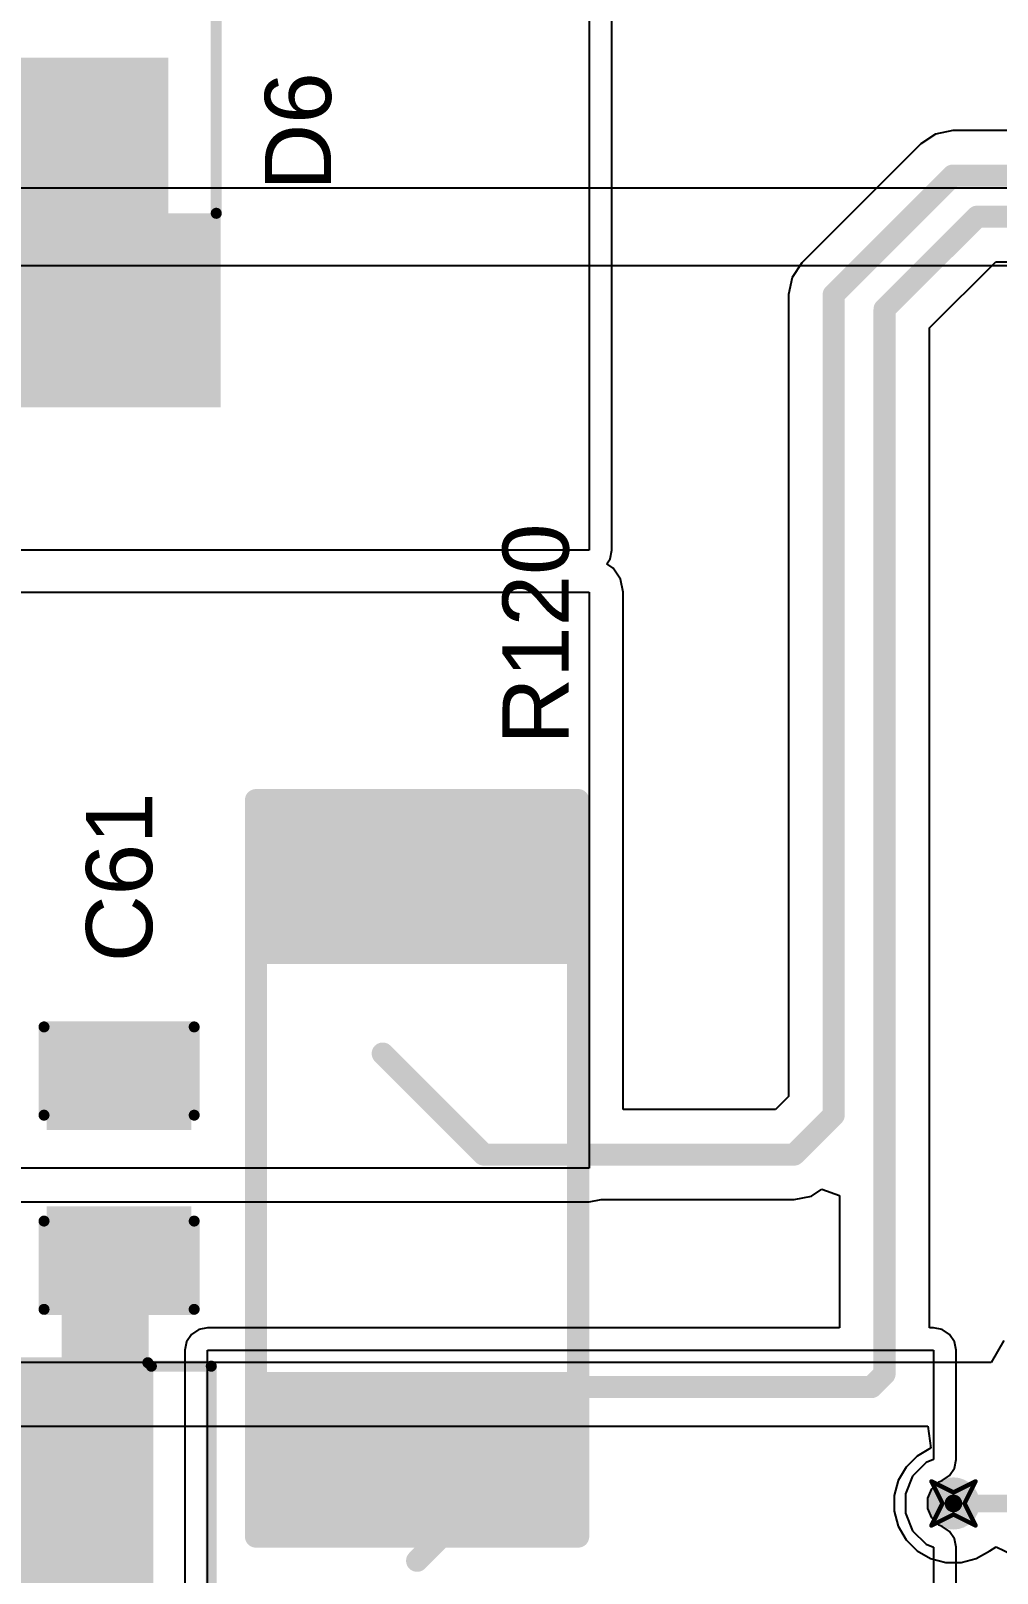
# Model space of a CAD drawing. Header units: inches. Extents: x -36 to 349, y -11 to 240.
# Drawn here: x 142.91 to 154.03, y 5.37 to 23.12 of the extents above; entities that cross this region are included whole.
import ezdxf

# ---------------------------------------------------------------- set-up
doc = ezdxf.new("R2010")
doc.units = ezdxf.units.IN
for name, color, linetype in [('Bottom Layer', 5, 'Continuous'), ('Drill Drawing', 1, 'Continuous'), ('Layer 1', 16, 'Continuous'), ('Layer 2', 76, 'Continuous'), ('Top Layer', 1, 'Continuous'), ('Top Overlay', 2, 'Continuous'), ('Top Paste', 8, 'Continuous'), ('Top Solder', 216, 'Continuous'), ('Via Holes', 16, 'Continuous')]:
    doc.layers.add(name, color=color, linetype=linetype)
doc.styles.add('Arial', font='', dxfattribs={"height": 0.2})
doc.styles.get('Arial').set_extended_font_data('Arial')

# ---------------------------------------------------------------- blocks, each defined once
blk = doc.blocks.new('R___2512_64')
at = {"layer": 'Top Layer'}
for points in [[(-4.05, 1.7), (-2.45, 1.7), (-2.45, -1.7), (-4.05, -1.7)], [(2.45, 1.7), (4.05, 1.7), (4.05, -1.7), (2.45, -1.7)]]:
    blk.add_hatch(color=1, dxfattribs=at).paths.add_polyline_path(points)
at = {"layer": 'Top Paste'}
for points in [[(-4.05, 1.7), (-2.45, 1.7), (-2.45, -1.7), (-4.05, -1.7)], [(2.45, 1.7), (4.05, 1.7), (4.05, -1.7), (2.45, -1.7)]]:
    blk.add_hatch(color=8, dxfattribs=at).paths.add_polyline_path(points)
at = {"layer": 'Top Solder'}
for points in [[(-4.152, 1.802), (-2.348, 1.802), (-2.348, -1.802), (-4.152, -1.802)], [(2.348, 1.802), (4.152, 1.802), (4.152, -1.802), (2.348, -1.802)]]:
    blk.add_hatch(color=216, dxfattribs=at).paths.add_polyline_path(points)
at = {"layer": 'Top Overlay'}
for points in [[(-4.242, 1.854, 0.254, 0.254, 0), (-4.242, -1.854, 0.254, 0.254, 0)], [(-4.242, 1.854, 0.254, 0.254, 0), (4.237, 1.854, 0.254, 0.254, 0)], [(4.237, 1.854, 0.254, 0.254, 0), (4.237, -1.854, 0.254, 0.254, 0)], [(-4.242, -1.854, 0.254, 0.254, 0), (4.237, -1.854, 0.254, 0.254, 0)]]:
    blk.add_lwpolyline(points, format="xyseb", dxfattribs=at)
for points in [[(-4.305, 1.854, 0.127, 0.127, 1), (-4.178, 1.854, 0.127, 0.127, 1)], [(-4.305, 1.854, 0.127, 0.127, 1), (-4.178, 1.854, 0.127, 0.127, 1)], [(4.173, 1.854, 0.127, 0.127, 1), (4.3, 1.854, 0.127, 0.127, 1)], [(4.173, 1.854, 0.127, 0.127, 1), (4.3, 1.854, 0.127, 0.127, 1)], [(-4.305, -1.854, 0.127, 0.127, 1), (-4.178, -1.854, 0.127, 0.127, 1)], [(-4.305, -1.854, 0.127, 0.127, 1), (-4.178, -1.854, 0.127, 0.127, 1)], [(4.173, -1.854, 0.127, 0.127, 1), (4.3, -1.854, 0.127, 0.127, 1)], [(4.173, -1.854, 0.127, 0.127, 1), (4.3, -1.854, 0.127, 0.127, 1)]]:
    blk.add_lwpolyline(points, format="xyseb", close=True, dxfattribs=at)
blk = doc.blocks.new('SMB__132')
at = {"layer": 'Top Layer'}
for points in [[(-3.7, -1.2), (-3.7, 1.2), (-0.9, 1.2), (-0.9, -1.2)], [(0.9, -1.2), (0.9, 1.2), (3.7, 1.2), (3.7, -1.2)]]:
    blk.add_hatch(color=1, dxfattribs=at).paths.add_polyline_path(points)
at = {"layer": 'Top Overlay'}
for points in [[(2.591, 1.245), (4.826, 1.245), (4.826, 1.905), (2.591, 1.905)], [(3.734, -1.651), (4.826, -1.651), (4.826, 1.346), (3.734, 1.346)], [(2.591, -1.905), (4.826, -1.905), (4.826, -1.245), (2.591, -1.245)]]:
    blk.add_hatch(color=2, dxfattribs=at).paths.add_polyline_path(points)
at = {"layer": 'Top Paste'}
for points in [[(-3.7, -1.2), (-3.7, 1.2), (-0.9, 1.2), (-0.9, -1.2)], [(0.9, -1.2), (0.9, 1.2), (3.7, 1.2), (3.7, -1.2)]]:
    blk.add_hatch(color=8, dxfattribs=at).paths.add_polyline_path(points)
at = {"layer": 'Top Solder'}
for points in [[(-3.802, -1.302), (-3.802, 1.302), (-0.798, 1.302), (-0.798, -1.302)], [(0.798, -1.302), (0.798, 1.302), (3.802, 1.302), (3.802, -1.302)]]:
    blk.add_hatch(color=216, dxfattribs=at).paths.add_polyline_path(points)
at = {"layer": 'Top Overlay'}
for points in [[(-2.21, 1.397, 0.127, 0.127, 0), (-2.21, 1.854, 0.127, 0.127, 0)], [(2.591, 1.854, 0.127, 0.127, 0), (-2.21, 1.854, 0.127, 0.127, 0)], [(-2.21, -1.854, 0.127, 0.127, 0), (-2.21, -1.397, 0.127, 0.127, 0)], [(2.591, -1.854, 0.127, 0.127, 0), (-2.21, -1.854, 0.127, 0.127, 0)]]:
    blk.add_lwpolyline(points, format="xyseb", dxfattribs=at)
for points in [[(-2.242, 1.854, 0.0635, 0.0635, 1), (-2.178, 1.854, 0.0635, 0.0635, 1)], [(-2.242, 1.854, 0.0635, 0.0635, 1), (-2.178, 1.854, 0.0635, 0.0635, 1)], [(2.559, 1.854, 0.0635, 0.0635, 1), (2.623, 1.854, 0.0635, 0.0635, 1)], [(-2.242, 1.397, 0.0635, 0.0635, 1), (-2.178, 1.397, 0.0635, 0.0635, 1)], [(-2.242, -1.397, 0.0635, 0.0635, 1), (-2.178, -1.397, 0.0635, 0.0635, 1)], [(-2.242, -1.854, 0.0635, 0.0635, 1), (-2.178, -1.854, 0.0635, 0.0635, 1)], [(-2.242, -1.854, 0.0635, 0.0635, 1), (-2.178, -1.854, 0.0635, 0.0635, 1)], [(2.559, -1.854, 0.0635, 0.0635, 1), (2.623, -1.854, 0.0635, 0.0635, 1)]]:
    blk.add_lwpolyline(points, format="xyseb", close=True, dxfattribs=at)
blk = doc.blocks.new('DB135_10_16_2P_GN_P_346')
at = {"layer": 'Top Overlay'}
for points in [[(-10.89, 7.38, 0.127, 0.127, 0), (-10.89, -11.28, 0.127, 0.127, 0)], [(-10.16, 7.38, 0.127, 0.127, 0), (-10.16, -11.32, 0.127, 0.127, 0)], [(-10.2, -11.28, 0.127, 0.127, 0), (-10.89, -11.28, 0.127, 0.127, 0)], [(10.16, -11.32, 0.127, 0.127, 0), (-10.16, -11.32, 0.127, 0.127, 0)]]:
    blk.add_lwpolyline(points, format="xyseb", dxfattribs=at)
for points in [[(-10.922, -11.28, 0.0635, 0.0635, 1), (-10.858, -11.28, 0.0635, 0.0635, 1)], [(-10.922, -11.28, 0.0635, 0.0635, 1), (-10.858, -11.28, 0.0635, 0.0635, 1)], [(-10.232, -11.28, 0.0635, 0.0635, 1), (-10.168, -11.28, 0.0635, 0.0635, 1)], [(-10.192, -11.32, 0.0635, 0.0635, 1), (-10.128, -11.32, 0.0635, 0.0635, 1)], [(-10.192, -11.32, 0.0635, 0.0635, 1), (-10.128, -11.32, 0.0635, 0.0635, 1)]]:
    blk.add_lwpolyline(points, format="xyseb", close=True, dxfattribs=at)
blk = doc.blocks.new('C___0805_448')
at = {"layer": 'Top Layer'}
for points in [[(-1.524, 0.762), (-0.508, 0.762), (-0.508, -0.762), (-1.524, -0.762)], [(0.508, 0.762), (1.524, 0.762), (1.524, -0.762), (0.508, -0.762)]]:
    blk.add_hatch(color=1, dxfattribs=at).paths.add_polyline_path(points)
at = {"layer": 'Top Paste'}
for points in [[(-1.524, 0.762), (-0.508, 0.762), (-0.508, -0.762), (-1.524, -0.762)], [(0.508, 0.762), (1.524, 0.762), (1.524, -0.762), (0.508, -0.762)]]:
    blk.add_hatch(color=8, dxfattribs=at).paths.add_polyline_path(points)
at = {"layer": 'Top Solder'}
for points in [[(-1.594, 0.832), (-0.438, 0.832), (-0.438, -0.832), (-1.594, -0.832)], [(0.438, 0.832), (1.594, 0.832), (1.594, -0.832), (0.438, -0.832)]]:
    blk.add_hatch(color=216, dxfattribs=at).paths.add_polyline_path(points)
at = {"layer": 'Top Overlay'}
for points in [[(-1.626, 0.864, 0.127, 0.127, 0), (-1.626, -0.864, 0.127, 0.127, 0)], [(-1.626, 0.864, 0.127, 0.127, 0), (-0.61, 0.864, 0.127, 0.127, 0)], [(0.61, 0.864, 0.127, 0.127, 0), (1.626, 0.864, 0.127, 0.127, 0)], [(1.626, 0.864, 0.127, 0.127, 0), (1.626, -0.864, 0.127, 0.127, 0)], [(-1.626, -0.864, 0.127, 0.127, 0), (-0.61, -0.864, 0.127, 0.127, 0)], [(0.61, -0.864, 0.127, 0.127, 0), (1.626, -0.864, 0.127, 0.127, 0)]]:
    blk.add_lwpolyline(points, format="xyseb", dxfattribs=at)
for points in [[(-1.657, 0.864, 0.0635, 0.0635, 1), (-1.594, 0.864, 0.0635, 0.0635, 1)], [(-1.657, 0.864, 0.0635, 0.0635, 1), (-1.594, 0.864, 0.0635, 0.0635, 1)], [(-0.641, 0.864, 0.0635, 0.0635, 1), (-0.578, 0.864, 0.0635, 0.0635, 1)], [(0.578, 0.864, 0.0635, 0.0635, 1), (0.641, 0.864, 0.0635, 0.0635, 1)], [(1.594, 0.864, 0.0635, 0.0635, 1), (1.657, 0.864, 0.0635, 0.0635, 1)], [(1.594, 0.864, 0.0635, 0.0635, 1), (1.657, 0.864, 0.0635, 0.0635, 1)], [(-1.657, -0.864, 0.0635, 0.0635, 1), (-1.594, -0.864, 0.0635, 0.0635, 1)], [(-1.657, -0.864, 0.0635, 0.0635, 1), (-1.594, -0.864, 0.0635, 0.0635, 1)], [(-0.641, -0.864, 0.0635, 0.0635, 1), (-0.578, -0.864, 0.0635, 0.0635, 1)], [(0.578, -0.864, 0.0635, 0.0635, 1), (0.641, -0.864, 0.0635, 0.0635, 1)], [(1.594, -0.864, 0.0635, 0.0635, 1), (1.657, -0.864, 0.0635, 0.0635, 1)], [(1.594, -0.864, 0.0635, 0.0635, 1), (1.657, -0.864, 0.0635, 0.0635, 1)]]:
    blk.add_lwpolyline(points, format="xyseb", close=True, dxfattribs=at)

msp = doc.modelspace()

# ---------------------------------------------------------------- hatches: boundary and pattern name
at = {"layer": 'Bottom Layer'}
h = msp.add_hatch(color=5, dxfattribs=at)
edge = h.paths.add_edge_path()
edge.add_arc((153.527, 6.172), 0.3, 0, 360)
at = {"layer": 'Layer 1'}
h = msp.add_hatch(color=16, dxfattribs=at)
edge = h.paths.add_edge_path()
edge.add_arc((153.527, 6.172), 0.3, 0, 360)
at = {"layer": 'Layer 2'}
h = msp.add_hatch(color=76, dxfattribs=at)
edge = h.paths.add_edge_path()
edge.add_arc((153.527, 6.172), 0.3, 0, 360)
at = {"layer": 'Top Layer'}
msp.add_hatch(color=1, dxfattribs=at).paths.add_polyline_path([(134.375, -10.612), (144.256, -10.612), (144.256, 7.793), (134.375, 7.793)])
h = msp.add_hatch(color=1, dxfattribs=at)
edge = h.paths.add_edge_path()
edge.add_arc((153.527, 6.172), 0.3, 0, 360)
at = {"layer": 'Via Holes'}
h = msp.add_hatch(color=7, dxfattribs=at)
edge = h.paths.add_edge_path()
edge.add_arc((153.527, 6.172), 0.15, 0, 360)

# ---------------------------------------------------------------- linework, layer by layer
at = {"layer": 'Drill Drawing'}
for points in [[(153.273, 6.426, 0.0508, 0.0508, 0), (153.527, 6.299, 0.0508, 0.0508, 0)], [(153.273, 6.426, 0.0508, 0.0508, 0), (153.4, 6.172, 0.0508, 0.0508, 0)], [(153.527, 6.299, 0.0508, 0.0508, 0), (153.781, 6.426, 0.0508, 0.0508, 0)], [(153.654, 6.172, 0.0508, 0.0508, 0), (153.781, 6.426, 0.0508, 0.0508, 0)], [(153.273, 5.918, 0.0508, 0.0508, 0), (153.4, 6.172, 0.0508, 0.0508, 0)], [(153.273, 5.918, 0.0508, 0.0508, 0), (153.527, 6.045, 0.0508, 0.0508, 0)], [(153.527, 6.045, 0.0508, 0.0508, 0), (153.781, 5.918, 0.0508, 0.0508, 0)], [(153.654, 6.172, 0.0508, 0.0508, 0), (153.781, 5.918, 0.0508, 0.0508, 0)]]:
    msp.add_lwpolyline(points, format="xyseb", dxfattribs=at)
for points in [[(153.26, 6.426, 0.0254, 0.0254, 1), (153.285, 6.426, 0.0254, 0.0254, 1)], [(153.26, 6.426, 0.0254, 0.0254, 1), (153.285, 6.426, 0.0254, 0.0254, 1)], [(153.768, 6.426, 0.0254, 0.0254, 1), (153.793, 6.426, 0.0254, 0.0254, 1)], [(153.768, 6.426, 0.0254, 0.0254, 1), (153.793, 6.426, 0.0254, 0.0254, 1)], [(153.514, 6.299, 0.0254, 0.0254, 1), (153.539, 6.299, 0.0254, 0.0254, 1)], [(153.514, 6.299, 0.0254, 0.0254, 1), (153.539, 6.299, 0.0254, 0.0254, 1)], [(153.387, 6.172, 0.0254, 0.0254, 1), (153.412, 6.172, 0.0254, 0.0254, 1)], [(153.387, 6.172, 0.0254, 0.0254, 1), (153.412, 6.172, 0.0254, 0.0254, 1)], [(153.514, 6.045, 0.0254, 0.0254, 1), (153.539, 6.045, 0.0254, 0.0254, 1)], [(153.514, 6.045, 0.0254, 0.0254, 1), (153.539, 6.045, 0.0254, 0.0254, 1)], [(153.641, 6.172, 0.0254, 0.0254, 1), (153.666, 6.172, 0.0254, 0.0254, 1)], [(153.641, 6.172, 0.0254, 0.0254, 1), (153.666, 6.172, 0.0254, 0.0254, 1)], [(153.26, 5.918, 0.0254, 0.0254, 1), (153.285, 5.918, 0.0254, 0.0254, 1)], [(153.26, 5.918, 0.0254, 0.0254, 1), (153.285, 5.918, 0.0254, 0.0254, 1)], [(153.768, 5.918, 0.0254, 0.0254, 1), (153.793, 5.918, 0.0254, 0.0254, 1)], [(153.768, 5.918, 0.0254, 0.0254, 1), (153.793, 5.918, 0.0254, 0.0254, 1)]]:
    msp.add_lwpolyline(points, format="xyseb", close=True, dxfattribs=at)
at = {"layer": 'Layer 2'}
for p, q in [((159.947, 21.311), (100.364, 21.311)), ((99.577, 20.422), (159.765, 20.422)), ((154.106, 8.047), (153.962, 7.793)), ((153.962, 7.793), (95.564, 7.793)), ((104.3, 7.061), (153.232, 7.061)), ((153.232, 7.061), (153.265, 6.807)), ((153.264, 6.807), (153.108, 6.717)), ((153.265, 6.807), (153.264, 6.807)), ((152.982, 6.59), (152.892, 6.435)), ((153.108, 6.717), (152.982, 6.59)), ((152.892, 6.435), (152.846, 6.262)), ((152.846, 6.262), (152.846, 6.083)), ((152.846, 6.083), (152.892, 5.909)), ((152.892, 5.909), (152.982, 5.754)), ((152.982, 5.754), (153.108, 5.627)), ((153.108, 5.627), (153.264, 5.538)), ((153.264, 5.538), (153.437, 5.491)), ((153.616, 5.491), (153.789, 5.538)), ((153.789, 5.538), (153.945, 5.627)), ((153.945, 5.627), (154.02, 5.674)), ((154.02, 5.674), (154.21, 5.58)), ((153.437, 5.491), (153.616, 5.491))]:
    msp.add_line(p, q, dxfattribs=at)
at = {"layer": 'Top Layer'}
for p, q in [((149.336, 23.647), (149.336, 17.145)), ((149.595, 17.145), (149.595, 23.647)), ((153.32, 21.935), (153.152, 21.823)), ((153.518, 21.975), (153.32, 21.935)), ((155.623, 21.975), (153.518, 21.975)), ((153.152, 21.823), (151.782, 20.453)), ((151.782, 20.453), (151.67, 20.285)), ((153.251, 19.705), (154.013, 20.466)), ((154.013, 20.466), (155.623, 20.466)), ((151.67, 20.285), (151.63, 20.087)), ((151.63, 20.087), (151.63, 10.857)), ((153.251, 8.194), (153.251, 19.705)), ((149.336, 17.145), (125.965, 17.145)), ((149.536, 16.987), (149.575, 17.046)), ((149.575, 17.046), (149.595, 17.145)), ((149.61, 16.937), (149.536, 16.987)), ((149.694, 16.811), (149.61, 16.937)), ((149.724, 16.662), (149.694, 16.811)), ((125.358, 16.662), (149.336, 16.662)), ((149.336, 16.662), (149.336, 10.032)), ((149.724, 10.706), (149.724, 16.662)), ((151.63, 10.857), (151.479, 10.706)), ((151.479, 10.706), (149.724, 10.706)), ((149.336, 10.032), (138.948, 10.032)), ((151.892, 9.71), (152.012, 9.79)), ((152.012, 9.79), (152.215, 9.716)), ((138.948, 9.643), (149.336, 9.643)), ((149.336, 9.643), (149.471, 9.67)), ((149.471, 9.67), (151.694, 9.67)), ((151.694, 9.67), (151.892, 9.71)), ((152.215, 9.716), (152.215, 8.194)), ((144.842, 8.174), (144.758, 8.118)), ((144.941, 8.194), (144.842, 8.174)), ((152.215, 8.194), (144.941, 8.194)), ((153.298, 8.194), (153.251, 8.194)), ((153.397, 8.174), (153.298, 8.194)), ((153.481, 8.118), (153.397, 8.174)), ((144.702, 8.034), (144.682, 7.935)), ((144.758, 8.118), (144.702, 8.034)), ((153.537, 8.034), (153.481, 8.118)), ((153.557, 7.935), (153.537, 8.034)), ((144.682, 7.935), (144.682, -8.258)), ((144.941, -8.258), (144.941, 7.935)), ((144.941, 7.935), (153.298, 7.935)), ((153.298, 7.935), (153.298, 6.677)), ((153.557, 6.677), (153.557, 7.935)), ((153.213, 6.642), (153.057, 6.486)), ((153.298, 6.677), (153.213, 6.642)), ((153.481, 6.494), (153.537, 6.578)), ((153.537, 6.578), (153.557, 6.677)), ((153.057, 6.486), (152.973, 6.282)), ((153.276, 6.339), (153.359, 6.422)), ((153.359, 6.422), (153.397, 6.438)), ((153.397, 6.438), (153.481, 6.494)), ((152.973, 6.282), (152.973, 6.062)), ((153.232, 6.231), (153.276, 6.339)), ((153.232, 6.114), (153.232, 6.231)), ((152.973, 6.062), (153.057, 5.858)), ((153.276, 6.005), (153.232, 6.114)), ((153.359, 5.922), (153.276, 6.005)), ((153.397, 5.907), (153.359, 5.922)), ((153.481, 5.85), (153.397, 5.907)), ((153.057, 5.858), (153.213, 5.703)), ((153.213, 5.703), (153.298, 5.667)), ((153.537, 5.766), (153.481, 5.85)), ((153.557, 5.667), (153.537, 5.766)), ((153.298, 5.667), (153.298, -8.258)), ((153.557, -8.258), (153.557, 5.667))]:
    msp.add_line(p, q, dxfattribs=at)
for points in [[(152.148, 20.087, 0.254, 0.254, 0), (153.518, 21.457, 0.254, 0.254, 0)], [(153.518, 21.457, 0.254, 0.254, 0), (155.838, 21.457, 0.254, 0.254, 0)], [(152.733, 19.919, 0.254, 0.254, 0), (153.798, 20.984, 0.254, 0.254, 0)], [(153.798, 20.984, 0.254, 0.254, 0), (155.881, 20.984, 0.254, 0.254, 0)], [(152.148, 10.642, 0.254, 0.254, 0), (152.148, 20.087, 0.254, 0.254, 0)], [(152.733, 7.661, 0.254, 0.254, 0), (152.733, 19.919, 0.254, 0.254, 0)], [(146.958, 11.351, 0.254, 0.254, 0), (148.121, 10.188, 0.254, 0.254, 0)], [(151.694, 10.188, 0.254, 0.254, 0), (152.148, 10.642, 0.254, 0.254, 0)], [(148.121, 10.188, 0.254, 0.254, 0), (151.694, 10.188, 0.254, 0.254, 0)], [(143.764, 6.985, 1, 1, 0), (143.764, 9.016, 1, 1, 0)], [(143.764, 9.016, 1, 1, 0), (143.925, 9.016, 1, 1, 0)], [(149.019, 7.455, 0.254, 0.254, 0), (149.076, 7.512, 0.254, 0.254, 0)], [(149.076, 7.512, 0.254, 0.254, 0), (152.584, 7.512, 0.254, 0.254, 0)], [(152.584, 7.512, 0.254, 0.254, 0), (152.733, 7.661, 0.254, 0.254, 0)], [(147.901, 6.793, 0.254, 0.254, 0), (148.563, 7.455, 0.254, 0.254, 0)], [(148.563, 7.455, 0.254, 0.254, 0), (149.019, 7.455, 0.254, 0.254, 0)], [(147.901, 6.059, 0.254, 0.254, 0), (147.901, 6.793, 0.254, 0.254, 0)], [(153.527, 6.172, 0.203, 0.203, 0), (154.695, 6.172, 0.203, 0.203, 0)], [(147.354, 5.512, 0.254, 0.254, 0), (147.901, 6.059, 0.254, 0.254, 0)]]:
    msp.add_lwpolyline(points, format="xyseb", dxfattribs=at)
for points in [[(153.455, 21.457, 0.127, 0.127, 1), (153.582, 21.457, 0.127, 0.127, 1)], [(153.455, 21.457, 0.127, 0.127, 1), (153.582, 21.457, 0.127, 0.127, 1)], [(153.735, 20.984, 0.127, 0.127, 1), (153.862, 20.984, 0.127, 0.127, 1)], [(153.735, 20.984, 0.127, 0.127, 1), (153.862, 20.984, 0.127, 0.127, 1)], [(152.085, 20.087, 0.127, 0.127, 1), (152.212, 20.087, 0.127, 0.127, 1)], [(152.085, 20.087, 0.127, 0.127, 1), (152.212, 20.087, 0.127, 0.127, 1)], [(152.67, 19.919, 0.127, 0.127, 1), (152.797, 19.919, 0.127, 0.127, 1)], [(152.67, 19.919, 0.127, 0.127, 1), (152.797, 19.919, 0.127, 0.127, 1)], [(146.895, 11.351, 0.127, 0.127, 1), (147.022, 11.351, 0.127, 0.127, 1)], [(152.085, 10.642, 0.127, 0.127, 1), (152.212, 10.642, 0.127, 0.127, 1)], [(152.085, 10.642, 0.127, 0.127, 1), (152.212, 10.642, 0.127, 0.127, 1)], [(148.057, 10.188, 0.127, 0.127, 1), (148.184, 10.188, 0.127, 0.127, 1)], [(148.057, 10.188, 0.127, 0.127, 1), (148.184, 10.188, 0.127, 0.127, 1)], [(151.63, 10.188, 0.127, 0.127, 1), (151.757, 10.188, 0.127, 0.127, 1)], [(151.63, 10.188, 0.127, 0.127, 1), (151.757, 10.188, 0.127, 0.127, 1)], [(143.514, 9.016, 0.5, 0.5, 1), (144.014, 9.016, 0.5, 0.5, 1)], [(143.514, 9.016, 0.5, 0.5, 1), (144.014, 9.016, 0.5, 0.5, 1)], [(143.675, 9.016, 0.5, 0.5, 1), (144.175, 9.016, 0.5, 0.5, 1)], [(149.013, 7.512, 0.127, 0.127, 1), (149.14, 7.512, 0.127, 0.127, 1)], [(149.013, 7.512, 0.127, 0.127, 1), (149.14, 7.512, 0.127, 0.127, 1)], [(152.521, 7.512, 0.127, 0.127, 1), (152.648, 7.512, 0.127, 0.127, 1)], [(152.521, 7.512, 0.127, 0.127, 1), (152.648, 7.512, 0.127, 0.127, 1)], [(152.67, 7.661, 0.127, 0.127, 1), (152.797, 7.661, 0.127, 0.127, 1)], [(152.67, 7.661, 0.127, 0.127, 1), (152.797, 7.661, 0.127, 0.127, 1)], [(143.514, 6.985, 0.5, 0.5, 1), (144.014, 6.985, 0.5, 0.5, 1)], [(148.499, 7.455, 0.127, 0.127, 1), (148.626, 7.455, 0.127, 0.127, 1)], [(148.499, 7.455, 0.127, 0.127, 1), (148.626, 7.455, 0.127, 0.127, 1)], [(148.956, 7.455, 0.127, 0.127, 1), (149.083, 7.455, 0.127, 0.127, 1)], [(148.956, 7.455, 0.127, 0.127, 1), (149.083, 7.455, 0.127, 0.127, 1)], [(147.838, 6.793, 0.127, 0.127, 1), (147.965, 6.793, 0.127, 0.127, 1)], [(147.838, 6.793, 0.127, 0.127, 1), (147.965, 6.793, 0.127, 0.127, 1)], [(153.476, 6.172, 0.102, 0.102, 1), (153.577, 6.172, 0.102, 0.102, 1)], [(147.838, 6.059, 0.127, 0.127, 1), (147.965, 6.059, 0.127, 0.127, 1)], [(147.838, 6.059, 0.127, 0.127, 1), (147.965, 6.059, 0.127, 0.127, 1)], [(147.291, 5.512, 0.127, 0.127, 1), (147.418, 5.512, 0.127, 0.127, 1)]]:
    msp.add_lwpolyline(points, format="xyseb", close=True, dxfattribs=at)

# ---------------------------------------------------------------- block references
for name, p, rotation in [('SMB__132', (143.189, 23.614), 270), ('R___2512_64', (147.354, 10.032), 90), ('C___0805_448', (143.925, 10.032), 90), ('DB135_10_16_2P_GN_P_346', (134.096, -3.528), 180)]:
    msp.add_blockref(name, p, dxfattribs=dict(rotation=rotation))

# ---------------------------------------------------------------- texts
at = {"layer": 'Top Overlay', "style": 'Arial'}
for s, p in [('D6', (146.364, 21.285)), ('R120', (149.099, 14.908)), ('C61', (144.306, 12.403))]:
    msp.add_text(s, height=0.762, rotation=90, dxfattribs=at).set_placement(p)

doc.saveas('drawing.dxf')
